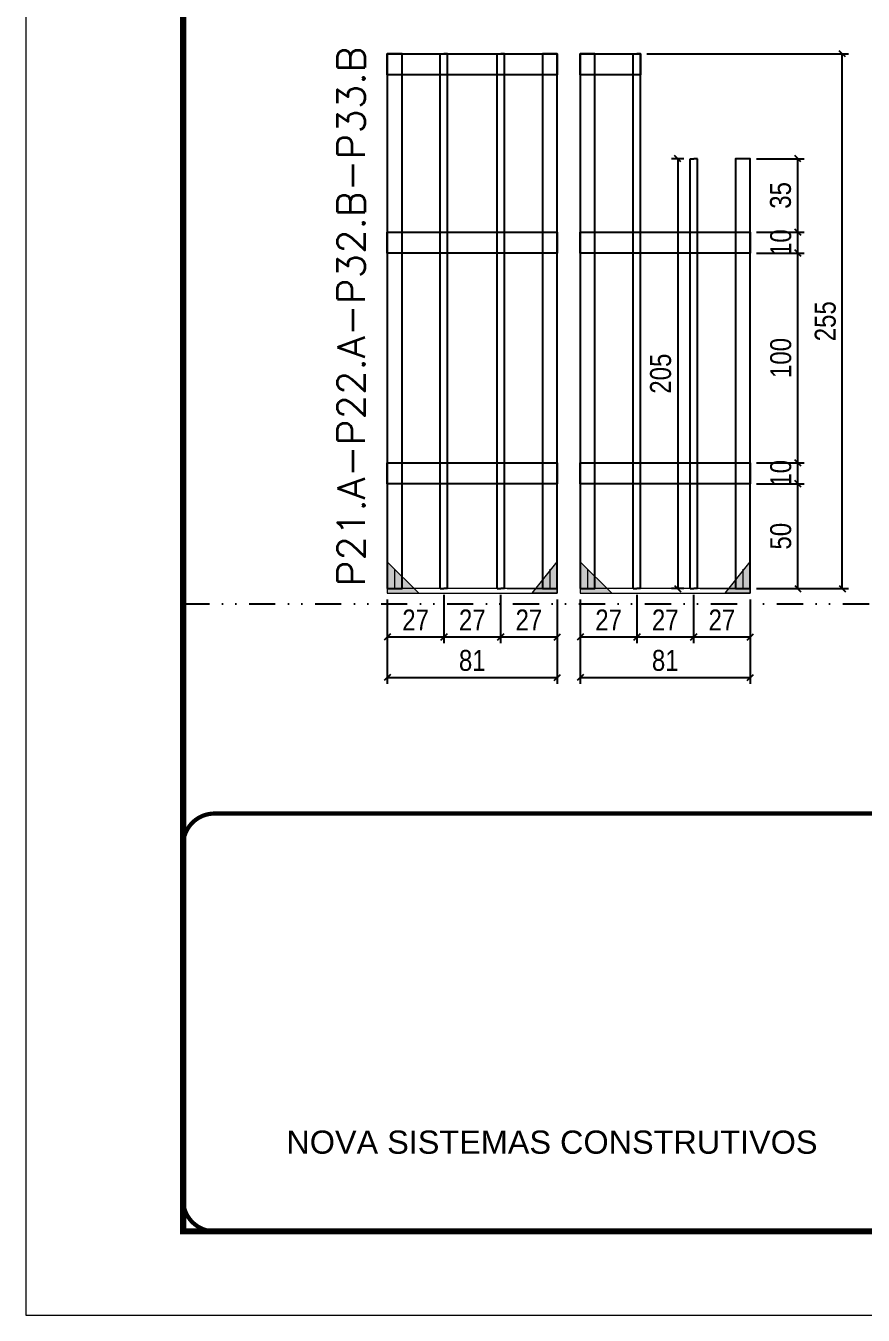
# Model space of a CAD drawing. Extents: x 14400 to 20667, y -21631 to 6985.
# Drawn here: x 17597 to 17996, y 3638 to 4252 of the extents above; entities that cross this region are included whole.
import ezdxf

# ---------------------------------------------------------------- set-up
doc = ezdxf.new("R2010")
doc.units = 0
for name, pattern in [('CONTINUO', [0]), ('DASHED', [0.75, 0.5, -0.25]), ('DIVIDE2', [0.625, 0.25, -0.125, 0, -0.125, 0, -0.125]), ('HIDDEN', [0.375, 0.25, -0.125])]:
    doc.linetypes.add(name, pattern=pattern)
for name, color, linetype in [('COTA', 241, 'Continuous'), ('Nível', 160, 'Continuous'), ('SARR_2.2x10', 60, 'Continuous'), ('SARR_3.5x7', 81, 'Continuous'), ('SARR_7x7', 40, 'Continuous')]:
    doc.layers.add(name, color=color, linetype=linetype)
for name, color, linetype, lineweight in [('Folhas', 255, 'Continuous', 9), ('Madeira', 126, 'Continuous', 18), ('Sarr 2.2x7', 40, 'Continuous', 9), ('SARRAFO DE PRESSAO', 251, 'DASHED', 9), ('Texto Seção', 7, 'Continuous', 15)]:
    doc.layers.add(name, color=color, linetype=linetype, lineweight=lineweight)
doc.styles.add('ARIAL', font='arial.ttf')
doc.styles.add('COTA TECNICA', font='techl___.ttf', dxfattribs={"height": 10})
doc.styles.add('REGUA-120', font='ROMANS.shx', dxfattribs={"height": 15})
doc.dimstyles.new('PAINEL', dxfattribs={"dimtxt": 10, "dimasz": 3, "dimexe": 3, "dimexo": 3, "dimgap": 3, "dimtad": 1, "dimdec": 1, "dimzin": 12, "dimdsep": 46, "dimtxsty": 'COTA TECNICA', "dimblk1": 'OBLIQUE', "dimblk2": 'OBLIQUE', "dimsah": 1, "dimcen": 0.9, "dimclrd": 4, "dimclre": 4, "dimclrt": 240, "dimadec": 1, "dimazin": 3, "dimtfac": 1, "dimtdec": 1, "dimtmove": 0, "dimatfit": 3, "dimfxl": 1, "dimtolj": 1, "dimtzin": 12, "dimarcsym": 0})

# ---------------------------------------------------------------- blocks, each defined once
blk = doc.blocks.new('9999999999')
at = {"color": 30, "linetype": 'CONTINUO', "const_width": 2}
blk.add_lwpolyline([(99583.98, 34230.21), (99583.98, 34414.45, 0.414214), (99568.98, 34429.45), (98228.98, 34429.45, 0.414214), (98213.98, 34414.45), (98213.98, 34245.21, 0.414214), (98228.98, 34230.21), (99583.98, 34230.21)], format="xyb", dxfattribs=at)
at = {"layer": 'Folhas'}
blk.add_lwpolyline([(98138.98, 34190.21), (99623.98, 34190.21), (99623.98, 35240.21), (98138.98, 35240.21)], close=True, dxfattribs=at)
at = {"layer": 'Folhas', "color": 30, "const_width": 3}
blk.add_lwpolyline([(98213.98, 34230.21), (99583.98, 34230.21), (99583.98, 35200.21), (98213.98, 35200.21)], close=True, dxfattribs=at)
at = {"color": 7, "linetype": 'Continuous', "ltscale": 5, "style": 'ARIAL'}
blk.add_text('NOVA SISTEMAS CONSTRUTIVOS', height=11.0592, dxfattribs=at).set_placement((98263.19, 34267.21))
blk = doc.blocks.new('_Oblique')
at = {"color": 0, "linetype": 'ByBlock', "lineweight": -2}
blk.add_line((-0.5, -0.5), (0.5, 0.5), dxfattribs=at)
blk = doc.blocks.new('*D854')
at = {"layer": 'COTA', "color": 4, "lineweight": -2, "transparency": 16777216}
for p, q in [((17861.31, 3978.86), (17861.31, 3958.04)), ((17888.31, 3981.06), (17888.31, 3958.04)), ((17861.31, 3961.04), (17888.31, 3961.04))]:
    blk.add_line(p, q, dxfattribs=at)
at = {"layer": 'Defpoints', "color": 0, "transparency": 16777216}
for p in [(17861.31, 3981.86), (17888.31, 3984.06), (17888.31, 3961.04)]:
    blk.add_point(p, dxfattribs=at)
at = {"layer": 'COTA', "color": 4, "lineweight": -2, "transparency": 16777216, "xscale": 3, "yscale": 3, "zscale": 3, "rotation": 180}
blk.add_blockref('_Oblique', (17861.31, 3961.04), dxfattribs=at)
at = {"layer": 'COTA', "color": 4, "lineweight": -2, "transparency": 16777216, "xscale": 3, "yscale": 3, "zscale": 3}
blk.add_blockref('_Oblique', (17888.31, 3961.04), dxfattribs=at)
at = {"layer": 'COTA', "color": 240, "transparency": 16777216, "insert": (17874.81, 3969.11), "char_height": 10, "attachment_point": 5, "style": 'COTA TECNICA'}
blk.add_mtext('\\A1;27', dxfattribs=at)
blk = doc.blocks.new('*D855')
at = {"layer": 'COTA', "color": 4, "lineweight": -2, "transparency": 16777216}
for p, q in [((17888.31, 3981.06), (17888.31, 3958.04)), ((17915.31, 3981.06), (17915.31, 3958.04)), ((17888.31, 3961.04), (17915.31, 3961.04))]:
    blk.add_line(p, q, dxfattribs=at)
at = {"layer": 'Defpoints', "color": 0, "transparency": 16777216}
for p in [(17888.31, 3984.06), (17915.31, 3984.06), (17915.31, 3961.04)]:
    blk.add_point(p, dxfattribs=at)
at = {"layer": 'COTA', "color": 4, "lineweight": -2, "transparency": 16777216, "xscale": 3, "yscale": 3, "zscale": 3, "rotation": 180}
blk.add_blockref('_Oblique', (17888.31, 3961.04), dxfattribs=at)
at = {"layer": 'COTA', "color": 4, "lineweight": -2, "transparency": 16777216, "xscale": 3, "yscale": 3, "zscale": 3}
blk.add_blockref('_Oblique', (17915.31, 3961.04), dxfattribs=at)
at = {"layer": 'COTA', "color": 240, "transparency": 16777216, "insert": (17901.81, 3969.11), "char_height": 10, "attachment_point": 5, "style": 'COTA TECNICA'}
blk.add_mtext('\\A1;27', dxfattribs=at)
blk = doc.blocks.new('*D856')
at = {"layer": 'COTA', "color": 4, "lineweight": -2, "transparency": 16777216}
for p, q in [((17915.31, 3981.06), (17915.31, 3958.04)), ((17942.31, 3978.86), (17942.31, 3958.04)), ((17915.31, 3961.04), (17942.31, 3961.04))]:
    blk.add_line(p, q, dxfattribs=at)
at = {"layer": 'Defpoints', "color": 0, "transparency": 16777216}
for p in [(17915.31, 3984.06), (17942.31, 3981.86), (17942.31, 3961.04)]:
    blk.add_point(p, dxfattribs=at)
at = {"layer": 'COTA', "color": 4, "lineweight": -2, "transparency": 16777216, "xscale": 3, "yscale": 3, "zscale": 3, "rotation": 180}
blk.add_blockref('_Oblique', (17915.31, 3961.04), dxfattribs=at)
at = {"layer": 'COTA', "color": 4, "lineweight": -2, "transparency": 16777216, "xscale": 3, "yscale": 3, "zscale": 3}
blk.add_blockref('_Oblique', (17942.31, 3961.04), dxfattribs=at)
at = {"layer": 'COTA', "color": 240, "transparency": 16777216, "insert": (17928.81, 3969.11), "char_height": 10, "attachment_point": 5, "style": 'COTA TECNICA'}
blk.add_mtext('\\A1;27', dxfattribs=at)
blk = doc.blocks.new('*D857')
at = {"layer": 'COTA', "color": 4, "lineweight": -2, "transparency": 16777216}
for p, q in [((17861.31, 3978.86), (17861.31, 3938.68)), ((17942.31, 3978.86), (17942.31, 3938.68)), ((17861.31, 3941.68), (17942.31, 3941.68))]:
    blk.add_line(p, q, dxfattribs=at)
at = {"layer": 'Defpoints', "color": 0, "transparency": 16777216}
for p in [(17861.31, 3981.86), (17942.31, 3981.86), (17942.31, 3941.68)]:
    blk.add_point(p, dxfattribs=at)
at = {"layer": 'COTA', "color": 4, "lineweight": -2, "transparency": 16777216, "xscale": 3, "yscale": 3, "zscale": 3, "rotation": 180}
blk.add_blockref('_Oblique', (17861.31, 3941.68), dxfattribs=at)
at = {"layer": 'COTA', "color": 4, "lineweight": -2, "transparency": 16777216, "xscale": 3, "yscale": 3, "zscale": 3}
blk.add_blockref('_Oblique', (17942.31, 3941.68), dxfattribs=at)
at = {"layer": 'COTA', "color": 240, "transparency": 16777216, "insert": (17901.81, 3949.78), "char_height": 10, "attachment_point": 5, "style": 'COTA TECNICA'}
blk.add_mtext('\\A1;81', dxfattribs=at)
blk = doc.blocks.new('*D858')
at = {"layer": 'COTA', "color": 4, "lineweight": -2, "transparency": 16777216}
for p, q in [((17945.3, 4034.06), (17968, 4034.06)), ((17965, 3984.06), (17965, 4034.06)), ((17945.3, 3984.06), (17968, 3984.06))]:
    blk.add_line(p, q, dxfattribs=at)
at = {"layer": 'Defpoints', "color": 0, "transparency": 16777216}
for p in [(17942.3, 4034.06), (17965, 4034.06), (17942.3, 3984.06)]:
    blk.add_point(p, dxfattribs=at)
at = {"layer": 'COTA', "color": 4, "lineweight": -2, "transparency": 16777216, "xscale": 3, "yscale": 3, "zscale": 3}
for p, rotation in [((17965, 4034.06), 90), ((17965, 3984.06), 270)]:
    blk.add_blockref('_Oblique', p, dxfattribs=dict(at, rotation=rotation))
at = {"layer": 'COTA', "color": 240, "transparency": 16777216, "insert": (17956.89, 4009.06), "char_height": 10, "attachment_point": 5, "rotation": 90, "style": 'COTA TECNICA'}
blk.add_mtext('\\A1;50', dxfattribs=at)
blk = doc.blocks.new('*D859')
at = {"layer": 'COTA', "color": 4, "lineweight": -2, "transparency": 16777216}
for p, q in [((17945.3, 4044.06), (17968, 4044.06)), ((17965, 4034.06), (17965, 4044.06)), ((17945.3, 4034.06), (17968, 4034.06))]:
    blk.add_line(p, q, dxfattribs=at)
at = {"layer": 'Defpoints', "color": 0, "transparency": 16777216}
for p in [(17942.3, 4044.06), (17965, 4044.06), (17942.3, 4034.06)]:
    blk.add_point(p, dxfattribs=at)
at = {"layer": 'COTA', "color": 4, "lineweight": -2, "transparency": 16777216, "xscale": 3, "yscale": 3, "zscale": 3}
for p, rotation in [((17965, 4044.06), 90), ((17965, 4034.06), 270)]:
    blk.add_blockref('_Oblique', p, dxfattribs=dict(at, rotation=rotation))
at = {"layer": 'COTA', "color": 240, "transparency": 16777216, "insert": (17956.9, 4039.06), "char_height": 10, "attachment_point": 5, "rotation": 90, "style": 'COTA TECNICA'}
blk.add_mtext('\\A1;10', dxfattribs=at)
blk = doc.blocks.new('*D860')
at = {"layer": 'COTA', "color": 4, "lineweight": -2, "transparency": 16777216}
for p, q in [((17945.3, 4144.06), (17968, 4144.06)), ((17965, 4044.06), (17965, 4144.06)), ((17945.3, 4044.06), (17968, 4044.06))]:
    blk.add_line(p, q, dxfattribs=at)
at = {"layer": 'Defpoints', "color": 0, "transparency": 16777216}
for p in [(17942.3, 4144.06), (17965, 4144.06), (17942.3, 4044.06)]:
    blk.add_point(p, dxfattribs=at)
at = {"layer": 'COTA', "color": 4, "lineweight": -2, "transparency": 16777216, "xscale": 3, "yscale": 3, "zscale": 3}
for p, rotation in [((17965, 4144.06), 90), ((17965, 4044.06), 270)]:
    blk.add_blockref('_Oblique', p, dxfattribs=dict(at, rotation=rotation))
at = {"layer": 'COTA', "color": 240, "transparency": 16777216, "insert": (17956.9, 4094.06), "char_height": 10, "attachment_point": 5, "rotation": 90, "style": 'COTA TECNICA'}
blk.add_mtext('\\A1;100', dxfattribs=at)
blk = doc.blocks.new('*D861')
at = {"layer": 'COTA', "color": 4, "lineweight": -2, "transparency": 16777216}
for p, q in [((17945.3, 4154.06), (17968, 4154.06)), ((17965, 4144.06), (17965, 4154.06)), ((17945.3, 4144.06), (17968, 4144.06))]:
    blk.add_line(p, q, dxfattribs=at)
at = {"layer": 'Defpoints', "color": 0, "transparency": 16777216}
for p in [(17942.3, 4154.06), (17965, 4154.06), (17942.3, 4144.06)]:
    blk.add_point(p, dxfattribs=at)
at = {"layer": 'COTA', "color": 4, "lineweight": -2, "transparency": 16777216, "xscale": 3, "yscale": 3, "zscale": 3}
for p, rotation in [((17965, 4154.06), 90), ((17965, 4144.06), 270)]:
    blk.add_blockref('_Oblique', p, dxfattribs=dict(at, rotation=rotation))
at = {"layer": 'COTA', "color": 240, "transparency": 16777216, "insert": (17956.9, 4149.06), "char_height": 10, "attachment_point": 5, "rotation": 90, "style": 'COTA TECNICA'}
blk.add_mtext('\\A1;10', dxfattribs=at)
blk = doc.blocks.new('*D862')
at = {"layer": 'COTA', "color": 4, "lineweight": -2, "transparency": 16777216}
for p, q in [((17769.31, 3978.86), (17769.31, 3958.04)), ((17796.31, 3981.06), (17796.31, 3958.04)), ((17769.31, 3961.04), (17796.31, 3961.04))]:
    blk.add_line(p, q, dxfattribs=at)
at = {"layer": 'Defpoints', "color": 0, "transparency": 16777216}
for p in [(17769.31, 3981.86), (17796.31, 3984.06), (17796.31, 3961.04)]:
    blk.add_point(p, dxfattribs=at)
at = {"layer": 'COTA', "color": 4, "lineweight": -2, "transparency": 16777216, "xscale": 3, "yscale": 3, "zscale": 3, "rotation": 180}
blk.add_blockref('_Oblique', (17769.31, 3961.04), dxfattribs=at)
at = {"layer": 'COTA', "color": 4, "lineweight": -2, "transparency": 16777216, "xscale": 3, "yscale": 3, "zscale": 3}
blk.add_blockref('_Oblique', (17796.31, 3961.04), dxfattribs=at)
at = {"layer": 'COTA', "color": 240, "transparency": 16777216, "insert": (17782.81, 3969.11), "char_height": 10, "attachment_point": 5, "style": 'COTA TECNICA'}
blk.add_mtext('\\A1;27', dxfattribs=at)
blk = doc.blocks.new('*D863')
at = {"layer": 'COTA', "color": 4, "lineweight": -2, "transparency": 16777216}
for p, q in [((17796.31, 3981.06), (17796.31, 3958.04)), ((17823.31, 3981.06), (17823.31, 3958.04)), ((17796.31, 3961.04), (17823.31, 3961.04))]:
    blk.add_line(p, q, dxfattribs=at)
at = {"layer": 'Defpoints', "color": 0, "transparency": 16777216}
for p in [(17796.31, 3984.06), (17823.31, 3984.06), (17823.31, 3961.04)]:
    blk.add_point(p, dxfattribs=at)
at = {"layer": 'COTA', "color": 4, "lineweight": -2, "transparency": 16777216, "xscale": 3, "yscale": 3, "zscale": 3, "rotation": 180}
blk.add_blockref('_Oblique', (17796.31, 3961.04), dxfattribs=at)
at = {"layer": 'COTA', "color": 4, "lineweight": -2, "transparency": 16777216, "xscale": 3, "yscale": 3, "zscale": 3}
blk.add_blockref('_Oblique', (17823.31, 3961.04), dxfattribs=at)
at = {"layer": 'COTA', "color": 240, "transparency": 16777216, "insert": (17809.81, 3969.11), "char_height": 10, "attachment_point": 5, "style": 'COTA TECNICA'}
blk.add_mtext('\\A1;27', dxfattribs=at)
blk = doc.blocks.new('*D864')
at = {"layer": 'COTA', "color": 4, "lineweight": -2, "transparency": 16777216}
for p, q in [((17823.31, 3981.06), (17823.31, 3958.04)), ((17850.31, 3978.86), (17850.31, 3958.04)), ((17823.31, 3961.04), (17850.31, 3961.04))]:
    blk.add_line(p, q, dxfattribs=at)
at = {"layer": 'Defpoints', "color": 0, "transparency": 16777216}
for p in [(17823.31, 3984.06), (17850.31, 3981.86), (17850.31, 3961.04)]:
    blk.add_point(p, dxfattribs=at)
at = {"layer": 'COTA', "color": 4, "lineweight": -2, "transparency": 16777216, "xscale": 3, "yscale": 3, "zscale": 3, "rotation": 180}
blk.add_blockref('_Oblique', (17823.31, 3961.04), dxfattribs=at)
at = {"layer": 'COTA', "color": 4, "lineweight": -2, "transparency": 16777216, "xscale": 3, "yscale": 3, "zscale": 3}
blk.add_blockref('_Oblique', (17850.31, 3961.04), dxfattribs=at)
at = {"layer": 'COTA', "color": 240, "transparency": 16777216, "insert": (17836.81, 3969.11), "char_height": 10, "attachment_point": 5, "style": 'COTA TECNICA'}
blk.add_mtext('\\A1;27', dxfattribs=at)
blk = doc.blocks.new('*D865')
at = {"layer": 'COTA', "color": 4, "lineweight": -2, "transparency": 16777216}
for p, q in [((17769.31, 3978.86), (17769.31, 3938.68)), ((17850.31, 3978.86), (17850.31, 3938.68)), ((17769.31, 3941.68), (17850.31, 3941.68))]:
    blk.add_line(p, q, dxfattribs=at)
at = {"layer": 'Defpoints', "color": 0, "transparency": 16777216}
for p in [(17769.31, 3981.86), (17850.31, 3981.86), (17850.31, 3941.68)]:
    blk.add_point(p, dxfattribs=at)
at = {"layer": 'COTA', "color": 4, "lineweight": -2, "transparency": 16777216, "xscale": 3, "yscale": 3, "zscale": 3, "rotation": 180}
blk.add_blockref('_Oblique', (17769.31, 3941.68), dxfattribs=at)
at = {"layer": 'COTA', "color": 4, "lineweight": -2, "transparency": 16777216, "xscale": 3, "yscale": 3, "zscale": 3}
blk.add_blockref('_Oblique', (17850.31, 3941.68), dxfattribs=at)
at = {"layer": 'COTA', "color": 240, "transparency": 16777216, "insert": (17809.81, 3949.78), "char_height": 10, "attachment_point": 5, "style": 'COTA TECNICA'}
blk.add_mtext('\\A1;81', dxfattribs=at)
blk = doc.blocks.new('*D866')
at = {"layer": 'COTA', "color": 4, "lineweight": -2, "transparency": 16777216}
for p, q in [((17893.06, 4239.1), (17989.22, 4239.1)), ((17986.22, 3984.06), (17986.22, 4239.1)), ((17945.31, 3984.06), (17989.22, 3984.06))]:
    blk.add_line(p, q, dxfattribs=at)
at = {"layer": 'Defpoints', "color": 0, "transparency": 16777216}
for p in [(17890.06, 4239.1), (17986.22, 4239.1), (17942.31, 3984.06)]:
    blk.add_point(p, dxfattribs=at)
at = {"layer": 'COTA', "color": 4, "lineweight": -2, "transparency": 16777216, "xscale": 3, "yscale": 3, "zscale": 3}
for p, rotation in [((17986.22, 4239.1), 90), ((17986.22, 3984.06), 270)]:
    blk.add_blockref('_Oblique', p, dxfattribs=dict(at, rotation=rotation))
at = {"layer": 'COTA', "color": 240, "transparency": 16777216, "insert": (17978.11, 4111.58), "char_height": 10, "attachment_point": 5, "rotation": 90, "style": 'COTA TECNICA'}
blk.add_mtext('\\A1;255', dxfattribs=at)
blk = doc.blocks.new('*D867')
at = {"layer": 'COTA', "color": 4, "lineweight": -2, "transparency": 16777216}
for p, q in [((17945.31, 4189.09), (17968, 4189.09)), ((17965, 4154.06), (17965, 4189.09)), ((17945.31, 4154.06), (17968, 4154.06))]:
    blk.add_line(p, q, dxfattribs=at)
at = {"layer": 'Defpoints', "color": 0, "transparency": 16777216}
for p in [(17942.31, 4189.09), (17965, 4189.09), (17942.31, 4154.06)]:
    blk.add_point(p, dxfattribs=at)
at = {"layer": 'COTA', "color": 4, "lineweight": -2, "transparency": 16777216, "xscale": 3, "yscale": 3, "zscale": 3}
for p, rotation in [((17965, 4189.09), 90), ((17965, 4154.06), 270)]:
    blk.add_blockref('_Oblique', p, dxfattribs=dict(at, rotation=rotation))
at = {"layer": 'COTA', "color": 240, "transparency": 16777216, "insert": (17956.78, 4171.58), "char_height": 10, "attachment_point": 5, "rotation": 90, "style": 'COTA TECNICA'}
blk.add_mtext('\\A1;35', dxfattribs=at)
blk = doc.blocks.new('*D868')
at = {"layer": 'COTA', "color": 4, "lineweight": -2, "transparency": 16777216}
for p, q in [((17910.68, 4189.09), (17904.73, 4189.09)), ((17907.73, 4189.09), (17907.73, 3984.06)), ((17910.68, 3984.06), (17904.73, 3984.06))]:
    blk.add_line(p, q, dxfattribs=at)
at = {"layer": 'Defpoints', "color": 0, "transparency": 16777216}
for p in [(17913.68, 4189.09), (17907.73, 3984.06), (17913.68, 3984.06)]:
    blk.add_point(p, dxfattribs=at)
at = {"layer": 'COTA', "color": 4, "lineweight": -2, "transparency": 16777216, "xscale": 3, "yscale": 3, "zscale": 3}
for p, rotation in [((17907.73, 4189.09), 90), ((17907.73, 3984.06), 270)]:
    blk.add_blockref('_Oblique', p, dxfattribs=dict(at, rotation=rotation))
at = {"layer": 'COTA', "color": 240, "transparency": 16777216, "insert": (17899.62, 4086.58), "char_height": 10, "attachment_point": 5, "rotation": 90, "style": 'COTA TECNICA'}
blk.add_mtext('\\A1;205', dxfattribs=at)

msp = doc.modelspace()

# ---------------------------------------------------------------- hatches: boundary and pattern name
at = {"layer": 'Madeira'}
h = msp.add_hatch(color=252, dxfattribs=at)
h.dxf.hatch_style = 2
h.paths.add_polyline_path([(17769.31, 3996.86), (17769.31, 3981.86), (17784.31, 3981.86)])
h = msp.add_hatch(color=252, dxfattribs=at)
h.dxf.hatch_style = 2
h.paths.add_polyline_path([(17850.31, 3996.86), (17850.31, 3981.86), (17838.31, 3981.86)])
h = msp.add_hatch(color=252, dxfattribs=at)
h.dxf.hatch_style = 2
h.paths.add_polyline_path([(17861.31, 3996.86), (17861.31, 3981.86), (17876.31, 3981.86)])
h = msp.add_hatch(color=252, dxfattribs=at)
h.dxf.hatch_style = 2
h.paths.add_polyline_path([(17942.31, 3996.86), (17942.31, 3981.86), (17930.31, 3981.86)])

# ---------------------------------------------------------------- linework, layer by layer
at = {"layer": 'Madeira', "color": 250, "linetype": 'HIDDEN'}
for p, q in [((17772.81, 3993.36), (17772.81, 3984.06)), ((17846.81, 3993.36), (17846.81, 3984.06)), ((17864.81, 3993.36), (17864.81, 3984.06)), ((17938.81, 3993.36), (17938.81, 3984.06)), ((17779.14, 3984.06), (17769.31, 3984.06)), ((17779.14, 3984.06), (17769.31, 3984.06)), ((17840.47, 3984.06), (17850.31, 3984.06)), ((17840.47, 3984.06), (17850.31, 3984.06)), ((17871.14, 3984.06), (17861.31, 3984.06)), ((17871.14, 3984.06), (17861.31, 3984.06)), ((17932.47, 3984.06), (17942.31, 3984.06)), ((17932.47, 3984.06), (17942.31, 3984.06))]:
    msp.add_line(p, q, dxfattribs=at)
at = {"layer": 'Madeira', "color": 1, "linetype": 'HIDDEN'}
for p, q in [((17772.81, 3993.36), (17772.81, 3984.06)), ((17846.81, 3993.36), (17846.81, 3984.06)), ((17864.81, 3993.36), (17864.81, 3984.06)), ((17938.81, 3993.36), (17938.81, 3984.06)), ((17776.31, 3989.86), (17776.31, 3984.06)), ((17868.31, 3989.86), (17868.31, 3984.06)), ((17785.11, 3984.06), (17769.31, 3984.06)), ((17826.51, 3984.06), (17850.31, 3984.06)), ((17877.11, 3984.06), (17861.31, 3984.06)), ((17918.51, 3984.06), (17942.31, 3984.06))]:
    msp.add_line(p, q, dxfattribs=at)
at = {"layer": 'Madeira', "color": 250}
for p, q in [((17769.31, 3984.06), (17769.31, 3981.86)), ((17769.31, 3984.06), (17769.31, 3981.86)), ((17769.31, 3984.06), (17769.31, 3981.86)), ((17861.31, 3984.06), (17861.31, 3981.86)), ((17861.31, 3984.06), (17861.31, 3981.86)), ((17861.31, 3984.06), (17861.31, 3981.86))]:
    msp.add_line(p, q, dxfattribs=at)
at = {"layer": 'Madeira', "color": 0}
for points in [[(17769.31, 3996.86), (17769.31, 3981.86), (17784.31, 3981.86), (17769.31, 3996.86)], [(17850.31, 3996.86), (17850.31, 3981.86), (17838.31, 3981.86), (17850.31, 3996.86)], [(17861.31, 3996.86), (17861.31, 3981.86), (17876.31, 3981.86), (17861.31, 3996.86)], [(17942.31, 3996.86), (17942.31, 3981.86), (17930.31, 3981.86), (17942.31, 3996.86)]]:
    msp.add_lwpolyline(points, dxfattribs=at)
at = {"layer": 'Nível', "color": 4, "linetype": 'DIVIDE2', "ltscale": 50}
msp.add_line((17671.97, 3976.86), (19041.97, 3976.86), dxfattribs=at)
at = {"layer": 'Sarr 2.2x7'}
for p, q in [((17769.31, 3984.06), (17769.31, 3981.86)), ((17850.31, 3981.86), (17850.31, 3984.06)), ((17861.31, 3984.06), (17861.31, 3981.86)), ((17942.31, 3981.86), (17942.31, 3984.06))]:
    msp.add_line(p, q, dxfattribs=at)
for points in [[(17850.31, 3984.06), (17769.31, 3984.06), (17769.31, 3981.86), (17850.31, 3981.86)], [(17942.31, 3984.06), (17861.31, 3984.06), (17861.31, 3981.86), (17942.31, 3981.86)]]:
    msp.add_lwpolyline(points, close=True, dxfattribs=at)
at = {"layer": 'SARR_2.2x10'}
for points in [[(17769.31, 4239.1), (17850.31, 4239.09), (17850.31, 4229.09), (17769.31, 4229.1)], [(17861.31, 4239.09), (17889.93, 4239.09), (17889.93, 4229.09), (17861.31, 4229.09)], [(17769.31, 4154.06), (17850.31, 4154.06), (17850.31, 4144.06), (17769.31, 4144.06)], [(17861.31, 4154.06), (17942.31, 4154.06), (17942.31, 4144.06), (17861.31, 4144.06)], [(17769.31, 4044.06), (17850.31, 4044.06), (17850.31, 4034.06), (17769.31, 4034.06)], [(17861.31, 4044.06), (17942.31, 4044.06), (17942.31, 4034.06), (17861.31, 4034.06)]]:
    msp.add_lwpolyline(points, close=True, dxfattribs=at)
at = {"layer": 'SARR_3.5x7'}
for p, q in [((17794.56, 3984.06), (17794.56, 4239.1)), ((17794.56, 4239.1), (17796.31, 4239.1)), ((17798.06, 4239.1), (17796.31, 4239.1)), ((17798.06, 3984.06), (17798.06, 4239.1)), ((17821.68, 3984.06), (17821.68, 4239.1)), ((17821.68, 4239.1), (17823.43, 4239.1)), ((17825.18, 4239.1), (17823.43, 4239.1)), ((17825.18, 3984.06), (17825.18, 4239.1)), ((17886.56, 3984.06), (17886.56, 4239.09)), ((17886.56, 4239.09), (17888.31, 4239.09)), ((17890.06, 4239.09), (17888.31, 4239.09)), ((17890.06, 3984.06), (17890.06, 4239.09)), ((17913.68, 3984.06), (17913.68, 4189.09)), ((17913.68, 4189.09), (17915.43, 4189.09)), ((17917.18, 4189.09), (17915.43, 4189.09)), ((17917.18, 3984.06), (17917.18, 4189.09)), ((17794.56, 3984.06), (17796.31, 3984.06)), ((17798.06, 3984.06), (17796.31, 3984.06)), ((17821.68, 3984.06), (17823.43, 3984.06)), ((17825.18, 3984.06), (17823.43, 3984.06)), ((17886.56, 3984.06), (17888.31, 3984.06)), ((17890.06, 3984.06), (17888.31, 3984.06)), ((17913.68, 3984.06), (17915.43, 3984.06)), ((17917.18, 3984.06), (17915.43, 3984.06))]:
    msp.add_line(p, q, dxfattribs=at)
at = {"layer": 'SARR_7x7'}
for points in [[(17769.31, 3984.06), (17776.31, 3984.06), (17776.31, 4239.1), (17769.31, 4239.1)], [(17843.31, 3984.06), (17850.31, 3984.06), (17850.31, 4239.1), (17843.31, 4239.1)], [(17861.31, 3984.06), (17868.31, 3984.06), (17868.31, 4239.09), (17861.31, 4239.09)], [(17935.31, 3984.06), (17942.31, 3984.06), (17942.31, 4189.09), (17935.31, 4189.09)]]:
    msp.add_lwpolyline(points, close=True, dxfattribs=at)

# ---------------------------------------------------------------- block references
at = {"layer": 'SARRAFO DE PRESSAO', "color": 6, "linetype": 'ByBlock'}
msp.add_blockref('9999999999', (-80542.01, -30552.63), dxfattribs=at)

# ---------------------------------------------------------------- texts
at = {"layer": 'Texto Seção', "style": 'REGUA-120', "width": 1.05}
msp.add_text('P21.A-P22.A-P32.B-P33.B', height=13, rotation=90, dxfattribs=at).set_placement((17758.62, 3985.16))

# ---------------------------------------------------------------- dimensions: what is measured, and where the dimension line sits
at = {"layer": 'COTA'}
for base, p1, p2, picture, middle in [((17986.22, 4239.09), (17942.31, 3984.06), (17890.06, 4239.09), '*D866', (17978.11, 4111.58)), ((17965, 4144.06), (17942.3, 4044.06), (17942.3, 4144.06), '*D860', (17956.9, 4094.06)), ((17965, 4034.06), (17942.3, 3984.06), (17942.3, 4034.06), '*D858', (17956.89, 4009.06))]:
    dim = msp.add_linear_dim(base=base, p1=p1, p2=p2, angle=90, dimstyle='PAINEL', override={"dimtmove": 1}, dxfattribs=at)
    dim.commit()
    dim.dimension.update_dxf_attribs({"geometry": picture, "text_midpoint": middle})
for base, p1, p2, picture, middle in [((17907.73, 3984.06), (17913.68, 4189.09), (17913.68, 3984.06), '*D868', (17899.62, 4086.58)), ((17965, 4189.09), (17942.31, 4154.06), (17942.31, 4189.09), '*D867', (17956.78, 4171.58))]:
    dim = msp.add_linear_dim(base=base, p1=p1, p2=p2, angle=90, dimstyle='PAINEL', dxfattribs=at)
    dim.commit()
    dim.dimension.update_dxf_attribs({"geometry": picture, "text_midpoint": middle})
for base, p1, p2, picture, middle in [((17965, 4154.06), (17942.3, 4144.06), (17942.3, 4154.06), '*D861', (17965, 4149.06)), ((17965, 4044.06), (17942.3, 4034.06), (17942.3, 4044.06), '*D859', (17965, 4039.06))]:
    dim = msp.add_linear_dim(base=base, p1=p1, p2=p2, angle=90, dimstyle='PAINEL', override={"dimtmove": 1}, dxfattribs=at)
    dim.commit()
    dim.dimension.update_dxf_attribs({"geometry": picture, "text_midpoint": middle, "dimtype": 160})
for base, p1, p2, picture, middle in [((17796.31, 3961.04), (17769.31, 3981.86), (17796.31, 3984.06), '*D862', (17782.81, 3969.11)), ((17850.31, 3941.68), (17769.31, 3981.86), (17850.31, 3981.86), '*D865', (17809.81, 3949.78)), ((17823.31, 3961.04), (17796.31, 3984.06), (17823.31, 3984.06), '*D863', (17809.81, 3969.11)), ((17850.31, 3961.04), (17823.31, 3984.06), (17850.31, 3981.86), '*D864', (17836.81, 3969.11)), ((17888.31, 3961.04), (17861.31, 3981.86), (17888.31, 3984.06), '*D854', (17874.81, 3969.11)), ((17942.31, 3941.68), (17861.31, 3981.86), (17942.31, 3981.86), '*D857', (17901.81, 3949.78)), ((17915.31, 3961.04), (17888.31, 3984.06), (17915.31, 3984.06), '*D855', (17901.81, 3969.11)), ((17942.31, 3961.04), (17915.31, 3984.06), (17942.31, 3981.86), '*D856', (17928.81, 3969.11))]:
    dim = msp.add_linear_dim(base=base, p1=p1, p2=p2, dimstyle='PAINEL', override={"dimtmove": 1}, dxfattribs=at)
    dim.commit()
    dim.dimension.update_dxf_attribs({"geometry": picture, "text_midpoint": middle})

doc.saveas('drawing.dxf')
